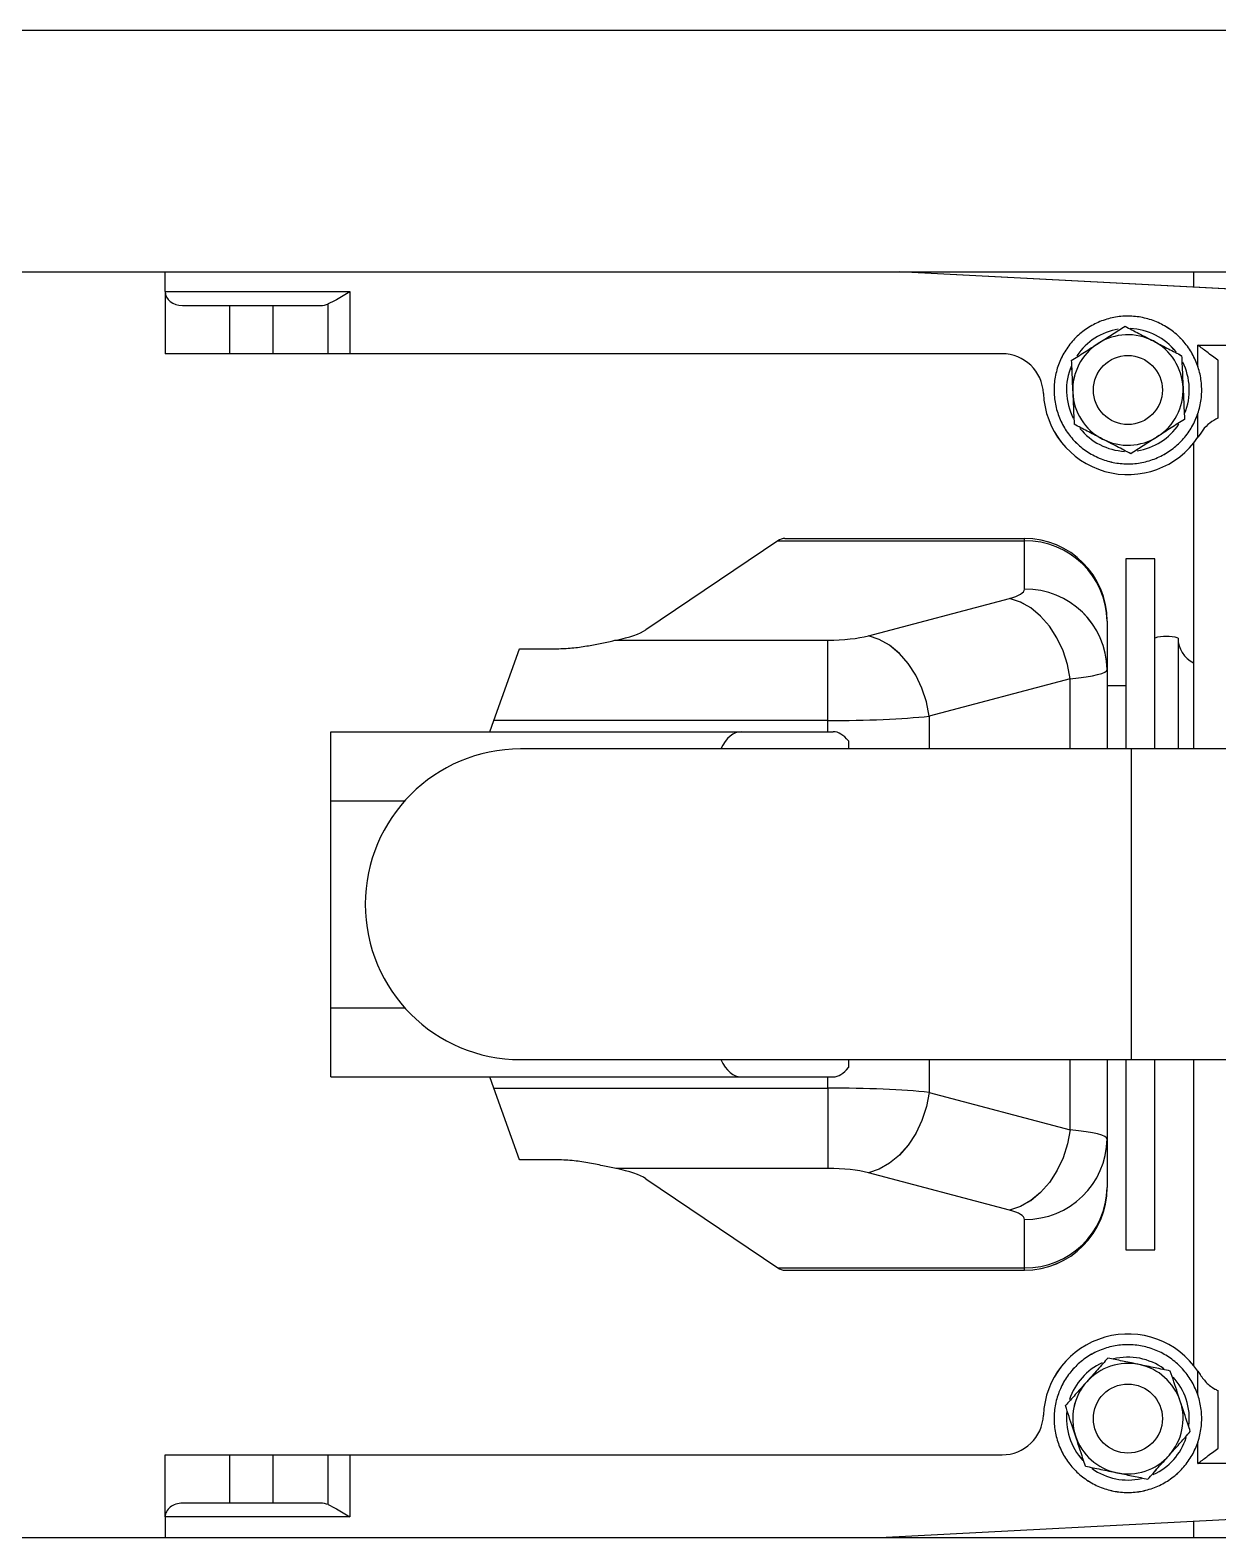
# Model space of a CAD drawing. Header units: inches. Extents: x -1851 to 6314, y -1304 to 4687.
# Drawn here: x -1816.48 to -1808.61, y 211.38 to 221.38 of the extents above; entities that cross this region are included whole.
import ezdxf

# ---------------------------------------------------------------- set-up
doc = ezdxf.new("R2010")
doc.units = ezdxf.units.IN
doc.header["$MEASUREMENT"] = 0
doc.layers.add('E-ARRY-TABL', color=9, linetype='Continuous')

# ---------------------------------------------------------------- blocks, each defined once
blk = doc.blocks.new('2.2.1_8 Mid Plan View')
at = {"color": 7, "linetype": 'Continuous', "lineweight": 15}
for p, q in [((-0.30061, -3.73684), (-0.30061, 2.68042)), ((0.30109, 2.68042), (0.30109, -3.73684)), ((-0.41544, -3.62201), (-0.41544, 2.56559)), ((-0.28572, -0.59238), (-0.30061, -0.87641)), ((0.28572, -0.59238), (0.30109, -0.88558)), ((-0.26575, -0.7344), (-0.26575, -0.60279)), ((0.26575, -0.60279), (0.26575, -0.7344)), ((-0.07382, -0.62663), (-0.07382, -0.76607)), ((0.07382, -0.76607), (0.07382, -0.62663)), ((-0.25867, -0.72494), (-0.23108, -0.72494)), ((0.23108, -0.72494), (0.25867, -0.72494)), ((-0.30061, -0.73654), (-0.29328, -0.73654)), ((-0.2235, -0.73339), (-0.22193, -0.7344)), ((-0.21905, -0.73654), (-0.07382, -0.73654)), ((0.07382, -0.73654), (0.21905, -0.73654)), ((0.22193, -0.7344), (0.2235, -0.73339)), ((0.29328, -0.73654), (0.30109, -0.73654)), ((-0.12655, -0.74387), (-0.07382, -0.74387)), ((-0.07382, -0.75496), (-0.16416, -0.75496)), ((-0.16416, -0.75496), (-0.16416, -0.76871)), ((0.16416, -0.75496), (0.07382, -0.75496)), ((0.16416, -0.76871), (0.16416, -0.75496)), ((-0.07382, -0.76607), (-0.07382, -1.05642)), ((0.07382, -1.05642), (0.07382, -0.76607)), ((-0.16416, -0.76871), (-0.07382, -0.76871)), ((-0.10375, -0.76871), (-0.10375, -0.77755)), ((0.07382, -0.76871), (0.16416, -0.76871)), ((-0.13451, -0.77755), (-0.11152, -0.77755)), ((-0.11152, -0.77755), (-0.07382, -0.77755)), ((0.07382, -0.77755), (0.11152, -0.77755)), ((0.11152, -0.77755), (0.13451, -0.77755)), ((-0.10713, -0.79512), (-0.08939, -0.86225)), ((0.08939, -0.86225), (0.10713, -0.79512)), ((-0.17388, -0.93077), (-0.17388, -0.81692)), ((-0.17274, -0.81692), (-0.17388, -0.81692)), ((-0.17274, -0.9342), (-0.17274, -0.81692)), ((-0.14975, -0.81692), (-0.17274, -0.81692)), ((-0.12762, -0.89107), (-0.14536, -0.82395)), ((0.14536, -0.82395), (0.12762, -0.89107)), ((0.17274, -0.81692), (0.14975, -0.81692)), ((0.17274, -0.9342), (0.17274, -0.81692)), ((0.17388, -0.81692), (0.17274, -0.81692)), ((0.17388, -0.93077), (0.17388, -0.81692)), ((-0.26164, -0.82753), (-0.26164, -1.13761)), ((0.26164, -1.13761), (0.26164, -0.82753)), ((-0.07762, -0.90058), (-0.07382, -0.90058)), ((0.07382, -0.90058), (0.07762, -0.90058)), ((-0.08202, -0.95162), (-0.08202, -0.90787)), ((0.08202, -0.95162), (0.08202, -0.90787)), ((-0.12556, -1.01105), (-0.12556, -0.91029)), ((-0.08733, -0.91029), (-0.12556, -0.91029)), ((-0.08733, -0.91029), (-0.08733, -1.06915)), ((0.08733, -1.06915), (0.08733, -0.91029)), ((0.08733, -0.91029), (0.12556, -0.91029)), ((0.12556, -0.91029), (0.12556, -1.01105)), ((-0.17274, -0.9342), (-0.13046, -0.99686)), ((0.13046, -0.99686), (0.17274, -0.9342)), ((-0.08202, -1.14664), (-0.08202, -0.95162)), ((0.08202, -1.14664), (0.08202, -0.95162)), ((-0.12142, -1.05699), (-0.12142, -1.04001)), ((0.12142, -1.04001), (0.12142, -1.05699)), ((-0.08733, -1.06915), (-0.12142, -1.05699)), ((0.12142, -1.05699), (0.08733, -1.06915)), ((-0.08202, -1.07104), (-0.08733, -1.06915)), ((0.08733, -1.06915), (0.08202, -1.07104)), ((-0.29117, -1.22538), (-0.29117, -1.13761)), ((-0.29117, -1.13761), (-0.26164, -1.13761)), ((-0.26164, -1.13761), (-0.26164, -1.14785)), ((0.26164, -1.13761), (0.29117, -1.13761)), ((0.26164, -1.14785), (0.26164, -1.13761)), ((0.29117, -1.13761), (0.29117, -1.22538)), ((-0.26164, -1.14785), (-0.28532, -1.14785)), ((-0.28461, -1.17412), (-0.28461, -1.15156)), ((-0.26164, -1.14785), (-0.26164, -1.17412)), ((-0.04921, -1.14664), (-0.08202, -1.14664)), ((0.04921, -1.14664), (-0.04921, -1.14664)), ((0.08202, -1.14664), (0.04921, -1.14664)), ((0.28532, -1.14785), (0.26164, -1.14785)), ((0.26164, -1.17412), (0.26164, -1.14785)), ((0.28461, -1.15156), (0.28461, -1.17412)), ((-0.28461, -1.17412), (-0.26164, -1.17412)), ((-0.28461, -1.19462), (-0.28461, -1.17412)), ((-0.26164, -1.17412), (-0.26164, -1.19462)), ((0.26164, -1.17412), (0.28461, -1.17412)), ((0.26164, -1.19462), (0.26164, -1.17412)), ((0.28461, -1.17412), (0.28461, -1.19462)), ((-0.26164, -1.19462), (-0.28461, -1.19462)), ((-0.28461, -1.21718), (-0.28461, -1.19462)), ((-0.26164, -1.19462), (-0.26164, -1.22538)), ((0.28461, -1.19462), (0.26164, -1.19462)), ((0.26164, -1.22538), (0.26164, -1.19462)), ((0.28461, -1.19462), (0.28461, -1.21718)), ((-0.29117, -1.22538), (-0.30061, -1.22538)), ((-0.29117, -1.22538), (-0.26164, -1.22538)), ((0.29117, -1.22538), (0.26164, -1.22538)), ((0.29117, -1.22538), (0.30109, -1.22538))]:
    blk.add_line(p, q, dxfattribs=at)
at = {"color": 8, "linetype": 'Continuous', "lineweight": 15}
for p, q in [((-0.2555, -0.7344), (-0.26575, -0.7344)), ((-0.22193, -0.7344), (-0.23334, -0.7344)), ((0.23334, -0.7344), (0.22193, -0.7344)), ((0.26575, -0.7344), (0.2555, -0.7344)), ((0.07382, -0.76607), (-0.07382, -0.76607)), ((-0.07382, -0.79512), (-0.10713, -0.79512)), ((0.10713, -0.79512), (0.07382, -0.79512)), ((-0.08939, -0.86225), (-0.07382, -0.86225)), ((0.07382, -0.86225), (0.08939, -0.86225)), ((-0.08202, -0.91029), (-0.08733, -0.91029)), ((0.08733, -0.91029), (0.08202, -0.91029)), ((-0.04921, -1.14664), (-0.04921, -1.11144)), ((0.04921, -1.14664), (0.04921, -1.11144))]:
    blk.add_line(p, q, dxfattribs=at)
at = {"color": 7, "linetype": 'Continuous', "lineweight": 15, "flags": 128}
for points in [[(-0.10713, -0.79512), (-0.11391, -0.7964), (-0.12048, -0.79852), (-0.12664, -0.80144), (-0.1322, -0.80504), (-0.13698, -0.80923), (-0.14085, -0.81388), (-0.14367, -0.81883), (-0.14536, -0.82395)], [(0.10713, -0.79512), (0.11391, -0.7964), (0.12048, -0.79852), (0.12664, -0.80144), (0.1322, -0.80504), (0.13698, -0.80923), (0.14085, -0.81388), (0.14367, -0.81883), (0.14536, -0.82395)], [(-0.08939, -0.86225), (-0.09617, -0.86352), (-0.10274, -0.86565), (-0.1089, -0.86856), (-0.11446, -0.87217), (-0.11924, -0.87636), (-0.1231, -0.881), (-0.12592, -0.88596), (-0.12762, -0.89107)], [(0.08939, -0.86225), (0.09617, -0.86352), (0.10274, -0.86565), (0.1089, -0.86856), (0.11446, -0.87217), (0.11924, -0.87636), (0.1231, -0.881), (0.12592, -0.88596), (0.12762, -0.89107)]]:
    blk.add_lwpolyline(points, dxfattribs=at)
at = {"color": 7, "linetype": 'Continuous', "lineweight": 15}
for centre in [(-0.24442, -0.76771), (0.24442, -0.76771)]:
    blk.add_circle(centre, 0.0164, dxfattribs=at)
for centre, radius, start, end in [((-0.24442, -0.76771), 0.0351, 120.68288, 131.93288), ((-0.24442, -0.76771), 0.0351, 109.43288, 120.68288), ((-0.24442, -0.76771), 0.0351, 98.18288, 109.43288), ((-0.24442, -0.76771), 0.0351, 86.93288, 98.18288), ((-0.24442, -0.76771), 0.04019, 272.35528, 55.98004), ((-0.24442, -0.76771), 0.0351, 75.68288, 86.93288), ((-0.24442, -0.76771), 0.0351, 64.43288, 75.68288), ((-0.24442, -0.76771), 0.0351, 53.18288, 64.43288), ((-0.12655, -0.73075), 0.01312, 270, 333.81634), ((0.24442, -0.76771), 0.04019, 124.01996, 267.64472), ((0.24442, -0.76771), 0.0351, 113.90506, 125.15506), ((0.24442, -0.76771), 0.0351, 102.65506, 113.90506), ((0.24442, -0.76771), 0.0351, 91.40506, 102.65506), ((0.24442, -0.76771), 0.0351, 80.15506, 91.40506), ((0.24442, -0.76771), 0.0351, 68.90506, 80.15506), ((0.24442, -0.76771), 0.0351, 57.65506, 68.90506), ((-0.24442, -0.76771), 0.0292, 128.30288, 177.95703), ((-0.24442, -0.76771), 0.0351, 131.93288, 143.18288), ((-0.24442, -0.76771), 0.02625, 92.55788, 152.55788), ((-0.24442, -0.76771), 0.0292, 92.55788, 116.79583), ((-0.24442, -0.76771), 0.0292, 67.40745, 92.55788), ((-0.24442, -0.76771), 0.02625, 32.55788, 92.55788), ((-0.24442, -0.76771), 0.0292, 8.73124, 56.20839), ((-0.24442, -0.76771), 0.0351, 41.93288, 53.18288), ((-0.24442, -0.76771), 0.0351, 30.68288, 41.93288), ((-0.10766, -0.74942), 0.01968, 163.6403, 196.3597), ((0.24442, -0.76771), 0.0351, 136.40506, 147.65506), ((0.24442, -0.76771), 0.02625, 108.28006, 168.28006), ((0.24442, -0.76771), 0.0351, 125.15506, 136.40506), ((0.24442, -0.76771), 0.0292, 108.28006, 132.51802), ((0.24442, -0.76771), 0.0292, 83.12964, 108.28006), ((0.24442, -0.76771), 0.02625, 48.28006, 108.28006), ((0.24442, -0.76771), 0.0292, 24.45342, 71.93058), ((0.24442, -0.76771), 0.0351, 46.40506, 57.65506), ((0.24442, -0.76771), 0.0351, 35.15506, 46.40506), ((-0.24442, -0.76771), 0.0351, 143.18288, 154.43288), ((-0.24442, -0.76771), 0.0351, 19.43288, 30.68288), ((0.24442, -0.76771), 0.0351, 147.65506, 158.90506), ((0.24442, -0.76771), 0.0292, 144.02506, 193.67922), ((0.24442, -0.76771), 0.02625, 348.28006, 48.28006), ((0.24442, -0.76771), 0.0351, 23.90506, 35.15506), ((-0.24442, -0.76771), 0.0351, 165.68288, 176.93288), ((-0.24442, -0.76771), 0.0351, 154.43288, 165.68288), ((-0.24442, -0.76771), 0.02625, 152.55788, 212.55788), ((-0.24442, -0.76771), 0.02625, 332.55788, 32.55788), ((-0.24442, -0.76771), 0.0351, 8.18288, 19.43288), ((0.24442, -0.76771), 0.0351, 158.90506, 170.15506), ((0.24442, -0.76771), 0.0351, 12.65506, 23.90506), ((-0.24442, -0.76771), 0.0351, 176.93288, 188.18288), ((-0.24442, -0.76771), 0.0351, 356.93288, 8.18288), ((0.24442, -0.76771), 0.0351, 170.15506, 181.40506), ((0.24442, -0.76771), 0.02625, 168.28006, 228.28006), ((0.24442, -0.76771), 0.0292, 324.37687, 12.67514), ((0.24442, -0.76771), 0.0351, 1.40506, 12.65506), ((-0.24442, -0.76771), 0.0351, 188.18288, 199.43288), ((-0.24442, -0.76771), 0.0292, 188.9922, 236.0844), ((-0.24442, -0.76771), 0.0292, 308.65468, 356.95295), ((-0.24442, -0.76771), 0.0351, 345.68288, 356.93288), ((0.24442, -0.76771), 0.0351, 181.40506, 192.65506), ((0.24442, -0.76771), 0.02625, 288.28006, 348.28006), ((0.24442, -0.76771), 0.0351, 338.90506, 350.15506), ((0.24442, -0.76771), 0.0351, 350.15506, 1.40506), ((-0.24442, -0.76771), 0.0351, 199.43288, 210.68288), ((-0.24442, -0.76771), 0.02625, 272.55788, 332.55788), ((-0.24442, -0.76771), 0.0351, 334.43288, 345.68288), ((-0.13451, -0.81692), 0.03937, 90, 180), ((-0.13391, -0.81638), 0.03884, 90.88733, 180.79366), ((-0.11092, -0.81638), 0.03884, 90.88733, 180.79366), ((0.11092, -0.81638), 0.03884, 359.20634, 89.11267), ((0.13391, -0.81638), 0.03884, 359.20634, 89.11267), ((0.13451, -0.81692), 0.03937, 0, 90), ((0.24442, -0.76771), 0.0351, 192.65506, 203.90506), ((0.24442, -0.76771), 0.0292, 204.71439, 251.80658), ((0.24442, -0.76771), 0.0351, 327.65506, 338.90506), ((-0.24442, -0.76771), 0.0351, 210.68288, 221.93288), ((-0.24442, -0.76771), 0.02625, 212.55788, 272.55788), ((-0.24442, -0.76771), 0.0351, 323.18288, 334.43288), ((0.24442, -0.76771), 0.0351, 203.90506, 215.15506), ((0.24442, -0.76771), 0.0351, 215.15506, 226.40506), ((0.24442, -0.76771), 0.02625, 228.28006, 288.28006), ((0.24442, -0.76771), 0.0351, 316.40506, 327.65506), ((-0.24442, -0.76771), 0.0351, 221.93288, 233.18288), ((-0.24442, -0.76771), 0.0292, 246.87351, 297.22169), ((-0.24442, -0.76771), 0.0351, 300.68288, 311.93288), ((-0.24442, -0.76771), 0.0351, 311.93288, 323.18288), ((0.24442, -0.76771), 0.0351, 226.40506, 237.65506), ((0.24442, -0.76771), 0.0292, 262.59569, 312.94388), ((0.24442, -0.76771), 0.0351, 305.15506, 316.40506), ((-0.24442, -0.76771), 0.0351, 233.18288, 244.43288), ((-0.24442, -0.76771), 0.0351, 244.43288, 255.68288), ((-0.24442, -0.76771), 0.0351, 255.68288, 266.93288), ((-0.24442, -0.76771), 0.0351, 266.93288, 278.18288), ((-0.24442, -0.76771), 0.0351, 278.18288, 289.43288), ((-0.24442, -0.76771), 0.0351, 289.43288, 300.68288), ((0.24442, -0.76771), 0.0351, 237.65506, 248.90506), ((0.24442, -0.76771), 0.0351, 248.90506, 260.15506), ((0.24442, -0.76771), 0.0351, 260.15506, 271.40506), ((0.24442, -0.76771), 0.0351, 271.40506, 282.65506), ((0.24442, -0.76771), 0.0351, 282.65506, 293.90506), ((0.24442, -0.76771), 0.0351, 293.90506, 305.15506), ((-0.24196, -0.82753), 0.01968, 92.35528, 180), ((0.24196, -0.82753), 0.01968, 0, 87.64472), ((0, -1.05642), 0.07382, 180, 0)]:
    blk.add_arc(centre, radius, start, end, dxfattribs=at)
for centre, major_axis, ratio, start_param, end_param in [((-0.11152, -0.84317), (0, 0.06562), 0.09834, 5.533966, 6.283185), ((0.11152, -0.84317), (0, 0.06562), 0.09834, 0, 0.749219), ((-0.14975, -0.84317), (0, 0.02625), 0.24585, 5.533966, 6.283185), ((0.14975, -0.84317), (0, 0.02625), 0.24585, 0, 0.749219), ((-0.09378, -0.91029), (0, 0.06562), 0.09834, 4.712389, 5.533966), ((0.09378, -0.91029), (0, 0.06562), 0.09834, 0.749219, 1.570796), ((-0.13201, -0.91029), (0, 0.02625), 0.24585, 4.712389, 5.533966), ((0.13201, -0.91029), (0, 0.02625), 0.24585, 0.749219, 1.570796), ((-0.04921, -0.90787), (0.03281, 0), 0.444444, 2.617994, 3.141593), ((0.04921, -0.90787), (0.03281, 0), 0.444444, 0, 0.523599), ((-0.13451, -0.93077), (0.03937, 0), 0.364309, 3.141593, 3.382662), ((0.13451, -0.93077), (0.03937, 0), 0.364309, 6.042116, 6.283185), ((-0.04921, -0.95162), (0.03281, 0), 0.444444, 3.141593, 3.864327), ((0.04921, -0.95162), (0.03281, 0), 0.444444, 5.560451, 6.283185), ((-0.13432, -1.04001), (0, 0.04593), 0.24585, 5.394785, 5.93382), ((0.13432, -1.04001), (0, 0.04593), 0.24585, 0.349365, 0.8884), ((-0.29117, -1.15156), (0, 0.0082), 0.8, 4.712389, 5.181588), ((0.29117, -1.15156), (0, 0.0082), 0.8, 1.101597, 1.570796), ((-0.29117, -1.21718), (0, 0.0082), 0.8, 3.141593, 4.712389), ((0.29117, -1.21718), (0, 0.0082), 0.8, 1.570796, 3.141593)]:
    blk.add_ellipse(centre, major_axis=major_axis, ratio=ratio, start_param=start_param, end_param=end_param, dxfattribs=at)
for points, knots in [([(-0.25867, -0.72494), (-0.25992, -0.72668), (-0.2621, -0.72972), (-0.26465, -0.73299), (-0.26574, -0.73438), (-0.26575, -0.7344)], [0, 0, 0, 0, 0.567676, 0.996223, 1, 1, 1, 1]), ([(-0.23108, -0.72494), (-0.23037, -0.72623), (-0.22896, -0.72881), (-0.22608, -0.7317), (-0.22411, -0.73299), (-0.2235, -0.73339)], [0, 0, 0, 0, 0.40927, 0.81718, 1, 1, 1, 1]), ([(0.2235, -0.73339), (0.22497, -0.73233), (0.22791, -0.73019), (0.23011, -0.72691), (0.23093, -0.72523), (0.23108, -0.72494)], [0, 0, 0, 0, 0.451634, 0.905839, 1, 1, 1, 1]), ([(0.26575, -0.7344), (0.26574, -0.73438), (0.26465, -0.73299), (0.2621, -0.72972), (0.25992, -0.72668), (0.25867, -0.72494)], [0, 0, 0, 0, 0.003777, 0.432324, 1, 1, 1, 1]), ([(-0.26771, -0.75561), (-0.26755, -0.75529), (-0.26629, -0.75288), (-0.26393, -0.74833), (-0.2618, -0.74423), (-0.26073, -0.74216)], [0, 0, 0, 0, 0.070086, 0.530782, 1, 1, 1, 1]), ([(-0.26073, -0.74216), (-0.25946, -0.74211), (-0.25452, -0.74189), (-0.2494, -0.74166), (-0.24559, -0.74149)], [0, 0, 0, 0, 0.257551, 1, 1, 1, 1]), ([(-0.24559, -0.74149), (-0.24421, -0.74143), (-0.23909, -0.7412), (-0.2341, -0.74097), (-0.23045, -0.74081)], [0, 0, 0, 0, 0.268634, 1, 1, 1, 1]), ([(-0.23045, -0.74081), (-0.22913, -0.74289), (-0.22646, -0.74707), (-0.22369, -0.7514), (-0.2223, -0.75358)], [0, 0, 0, 0, 0.495458, 1, 1, 1, 1]), ([(0.23619, -0.74279), (0.23488, -0.74322), (0.23001, -0.74483), (0.22527, -0.74639), (0.2218, -0.74754)], [0, 0, 0, 0, 0.268634, 1, 1, 1, 1]), ([(0.25058, -0.73803), (0.24937, -0.73843), (0.24468, -0.73998), (0.23981, -0.74159), (0.23619, -0.74279)], [0, 0, 0, 0, 0.257551, 1, 1, 1, 1]), ([(0.26189, -0.74812), (0.26162, -0.74788), (0.25959, -0.74607), (0.25576, -0.74266), (0.25231, -0.73958), (0.25058, -0.73803)], [0, 0, 0, 0, 0.070086, 0.530782, 1, 1, 1, 1]), ([(0.2218, -0.74754), (0.2213, -0.74995), (0.22029, -0.75481), (0.21925, -0.75984), (0.21872, -0.76238)], [0, 0, 0, 0, 0.495458, 1, 1, 1, 1]), ([(0.2732, -0.7582), (0.27136, -0.75656), (0.26765, -0.75326), (0.26382, -0.74984), (0.26189, -0.74812)], [0, 0, 0, 0, 0.495458, 1, 1, 1, 1]), ([(-0.2747, -0.76906), (-0.27356, -0.76688), (-0.27127, -0.76247), (-0.26891, -0.75791), (-0.26771, -0.75561)], [0, 0, 0, 0, 0.495458, 1, 1, 1, 1]), ([(-0.2223, -0.75358), (-0.2221, -0.75389), (-0.22064, -0.75618), (-0.21788, -0.7605), (-0.2154, -0.76439), (-0.21414, -0.76636)], [0, 0, 0, 0, 0.070086, 0.530782, 1, 1, 1, 1]), ([(0.27012, -0.77304), (0.27019, -0.77269), (0.27074, -0.77002), (0.27179, -0.765), (0.27272, -0.76048), (0.2732, -0.7582)], [0, 0, 0, 0, 0.070086, 0.530782, 1, 1, 1, 1]), ([(-0.21414, -0.76636), (-0.21528, -0.76854), (-0.21757, -0.77295), (-0.21993, -0.7775), (-0.22113, -0.7798)], [0, 0, 0, 0, 0.495458, 1, 1, 1, 1]), ([(0.21872, -0.76238), (0.21865, -0.76273), (0.2181, -0.76539), (0.21705, -0.77041), (0.21612, -0.77493), (0.21564, -0.77721)], [0, 0, 0, 0, 0.070086, 0.530782, 1, 1, 1, 1]), ([(-0.26654, -0.78183), (-0.26673, -0.78153), (-0.2682, -0.77924), (-0.27096, -0.77491), (-0.27344, -0.77102), (-0.2747, -0.76906)], [0, 0, 0, 0, 0.070086, 0.530782, 1, 1, 1, 1]), ([(0.26704, -0.78788), (0.26754, -0.78547), (0.26855, -0.7806), (0.26959, -0.77558), (0.27012, -0.77304)], [0, 0, 0, 0, 0.495458, 1, 1, 1, 1]), ([(-0.22113, -0.7798), (-0.22129, -0.78012), (-0.22255, -0.78254), (-0.22491, -0.78709), (-0.22704, -0.79118), (-0.22811, -0.79325)], [0, 0, 0, 0, 0.070086, 0.530782, 1, 1, 1, 1]), ([(0.21564, -0.77721), (0.21748, -0.77885), (0.22119, -0.78216), (0.22502, -0.78557), (0.22695, -0.7873)], [0, 0, 0, 0, 0.495458, 1, 1, 1, 1]), ([(-0.25839, -0.7946), (-0.25971, -0.79253), (-0.26238, -0.78834), (-0.26515, -0.78402), (-0.26654, -0.78183)], [0, 0, 0, 0, 0.495458, 1, 1, 1, 1]), ([(0.22695, -0.7873), (0.22722, -0.78754), (0.22925, -0.78935), (0.23308, -0.79276), (0.23653, -0.79583), (0.23826, -0.79738)], [0, 0, 0, 0, 0.070086, 0.530782, 1, 1, 1, 1]), ([(0.26704, -0.78788), (0.26583, -0.78828), (0.26114, -0.78983), (0.25627, -0.79143), (0.25265, -0.79263)], [0, 0, 0, 0, 0.257551, 1, 1, 1, 1]), ([(-0.25839, -0.7946), (-0.25712, -0.79455), (-0.25218, -0.79433), (-0.24705, -0.7941), (-0.24325, -0.79393)], [0, 0, 0, 0, 0.257551, 1, 1, 1, 1]), ([(-0.24325, -0.79393), (-0.24187, -0.79387), (-0.23675, -0.79364), (-0.23176, -0.79342), (-0.22811, -0.79325)], [0, 0, 0, 0, 0.268634, 1, 1, 1, 1]), ([(0.25265, -0.79263), (0.25134, -0.79306), (0.24647, -0.79467), (0.24173, -0.79624), (0.23826, -0.79738)], [0, 0, 0, 0, 0.268634, 1, 1, 1, 1]), ([(-0.12142, -1.04001), (-0.12149, -1.03763), (-0.12161, -1.03279), (-0.12257, -1.0258), (-0.12382, -1.01917), (-0.12489, -1.01434), (-0.12542, -1.01175), (-0.12556, -1.01105)], [0, 0, 0, 0, 0.225619, 0.458408, 0.683808, 0.914596, 1, 1, 1, 1]), ([(0.12556, -1.01105), (0.12512, -1.01311), (0.12424, -1.01728), (0.12279, -1.02436), (0.12171, -1.03197), (0.12142, -1.03728), (0.12142, -1.03998), (0.12142, -1.04001)], [0, 0, 0, 0, 0.245342, 0.49764, 0.743058, 0.997175, 1, 1, 1, 1]), ([(-0.29117, -1.13761), (-0.29116, -1.13762), (-0.28984, -1.13971), (-0.2875, -1.14331), (-0.28595, -1.14654), (-0.28532, -1.14785)], [0, 0, 0, 0, 0.003713, 0.594805, 1, 1, 1, 1]), ([(0.28532, -1.14785), (0.28595, -1.14654), (0.2875, -1.14331), (0.28984, -1.13971), (0.29116, -1.13762), (0.29117, -1.13761)], [0, 0, 0, 0, 0.405195, 0.996287, 1, 1, 1, 1])]:
    blk.add_open_spline(points, degree=3, knots=knots, dxfattribs=at)

msp = doc.modelspace()

# ---------------------------------------------------------------- linework, layer by layer
at = {"layer": 'E-ARRY-TABL'}
for p, q in [((-1849.02781, 221.37647), (-1762.69238, 221.37647)), ((-1850.63001, 219.77427), (-1761.09018, 219.77427)), ((-1815.58771, 219.64259), (-1815.58771, 219.77427)), ((-1806.75548, 219.56658), (-1810.71847, 219.77427)), ((-1808.76694, 219.77427), (-1808.76694, 219.672)), ((-1815.58771, 219.64259), (-1815.58771, 219.23059)), ((-1815.58771, 219.64259), (-1814.363, 219.64259)), ((-1815.47327, 219.55103), (-1815.15848, 219.55103)), ((-1815.15848, 219.23059), (-1815.15848, 219.55103)), ((-1815.15848, 219.55103), (-1814.87251, 219.55103)), ((-1814.87251, 219.55103), (-1814.87251, 219.23059)), ((-1814.87251, 219.55103), (-1814.55773, 219.55103)), ((-1814.50598, 219.23059), (-1814.50598, 219.56093)), ((-1814.363, 219.64259), (-1814.363, 219.23059)), ((-1808.73703, 219.28782), (-1806.90071, 219.28782)), ((-1808.73703, 219.14483), (-1808.73703, 219.28782)), ((-1815.15848, 219.23059), (-1815.58771, 219.23059)), ((-1814.87251, 219.23059), (-1815.15848, 219.23059)), ((-1814.50598, 219.23059), (-1814.87251, 219.23059)), ((-1814.363, 219.23059), (-1814.50598, 219.23059)), ((-1810.03654, 219.23059), (-1814.363, 219.23059)), ((-1808.6051, 219.18911), (-1808.6051, 218.80407)), ((-1808.73703, 218.67653), (-1808.73703, 218.8357)), ((-1808.72302, 218.69836), (-1808.73703, 218.67653)), ((-1808.76694, 218.63623), (-1808.76694, 216.60986)), ((-1811.52482, 217.99018), (-1812.39915, 217.40014)), ((-1811.52482, 217.99018), (-1809.88847, 217.99018)), ((-1811.47704, 218.00606), (-1809.88847, 218.00606)), ((-1809.88847, 217.99018), (-1809.88847, 218.00606)), ((-1809.88847, 217.66939), (-1809.88847, 217.99018)), ((-1809.21578, 217.87047), (-1809.21578, 216.60986)), ((-1809.02397, 217.87047), (-1809.21578, 217.87047)), ((-1809.02397, 216.60986), (-1809.02397, 217.87047)), ((-1810.92312, 217.36051), (-1809.98654, 217.60807)), ((-1809.33915, 217.45674), (-1809.33915, 217.13595)), ((-1813.40785, 216.79836), (-1813.23819, 217.27409)), ((-1813.23819, 217.27409), (-1813.00131, 217.27409)), ((-1812.59714, 217.3318), (-1811.19127, 217.3318)), ((-1811.19127, 216.79836), (-1811.19127, 217.3318)), ((-1808.86925, 217.34563), (-1808.86925, 216.60986)), ((-1809.58431, 217.07463), (-1810.52089, 216.82708)), ((-1809.58431, 216.60986), (-1809.58431, 217.07463)), ((-1809.33915, 217.13595), (-1809.33915, 216.60986)), ((-1809.21578, 217.02748), (-1809.33915, 217.02748)), ((-1813.43426, 216.7243), (-1813.40785, 216.79836)), ((-1811.19127, 216.79836), (-1813.40785, 216.79836)), ((-1811.19127, 216.7243), (-1811.19127, 216.79836)), ((-1810.52089, 216.82708), (-1810.52089, 216.60986)), ((-1814.48906, 216.26653), (-1814.48906, 216.7243)), ((-1814.48906, 216.7243), (-1811.76787, 216.7243)), ((-1811.76787, 216.7243), (-1811.15751, 216.7243)), ((-1811.05579, 216.66297), (-1811.05579, 216.60986)), ((-1809.17893, 216.60986), (-1813.23019, 216.60986)), ((-1807.23341, 216.60986), (-1809.17893, 216.60986)), ((-1809.17893, 214.5499), (-1809.17893, 216.60986)), ((-1814.48906, 214.89322), (-1814.48906, 216.26653)), ((-1814.48906, 216.26653), (-1813.9979, 216.26653)), ((-1814.48906, 214.43545), (-1814.48906, 214.89322)), ((-1814.48906, 214.89322), (-1813.9979, 214.89322)), ((-1813.23019, 214.5499), (-1809.17893, 214.5499)), ((-1811.05579, 214.5499), (-1811.05579, 214.49678)), ((-1810.52089, 214.5499), (-1810.52089, 214.33268)), ((-1809.58431, 214.08513), (-1809.58431, 214.5499)), ((-1809.33915, 214.5499), (-1809.33915, 214.02381)), ((-1809.21578, 214.5499), (-1809.21578, 213.28929)), ((-1809.17893, 214.5499), (-1807.23341, 214.5499)), ((-1809.02397, 213.28929), (-1809.02397, 214.5499)), ((-1808.76694, 214.5499), (-1808.76694, 212.52352)), ((-1814.48906, 214.43545), (-1811.76787, 214.43545)), ((-1813.40785, 214.3614), (-1813.43426, 214.43545)), ((-1813.40785, 214.3614), (-1811.19127, 214.3614)), ((-1813.23819, 213.88567), (-1813.40785, 214.3614)), ((-1811.76787, 214.43545), (-1811.15751, 214.43545)), ((-1811.19127, 214.3614), (-1811.19127, 214.43545)), ((-1811.19127, 214.3614), (-1811.19127, 213.82796)), ((-1810.52089, 214.33268), (-1809.58431, 214.08513)), ((-1809.33915, 214.02381), (-1809.33915, 213.70302)), ((-1813.00131, 213.88567), (-1813.23819, 213.88567)), ((-1811.19127, 213.82796), (-1812.59714, 213.82796)), ((-1812.39915, 213.75961), (-1811.52482, 213.16958)), ((-1809.98654, 213.55169), (-1810.92312, 213.79924)), ((-1809.88847, 213.16958), (-1809.88847, 213.49037)), ((-1809.21578, 213.28929), (-1809.02397, 213.28929)), ((-1811.52482, 213.16958), (-1809.88847, 213.16958)), ((-1811.47704, 213.1537), (-1809.88847, 213.1537)), ((-1809.88847, 213.1537), (-1809.88847, 213.16958)), ((-1808.73703, 212.48323), (-1808.72302, 212.4614)), ((-1808.73703, 212.32405), (-1808.73703, 212.48323)), ((-1808.6051, 212.35569), (-1808.6051, 211.97065)), ((-1808.73703, 211.87194), (-1808.73703, 212.01493)), ((-1815.58771, 211.51717), (-1815.58771, 211.92916)), ((-1815.58771, 211.92916), (-1815.15848, 211.92916)), ((-1815.15848, 211.60872), (-1815.15848, 211.92916)), ((-1815.15848, 211.92916), (-1814.87251, 211.92916)), ((-1814.87251, 211.92916), (-1814.87251, 211.60872)), ((-1814.87251, 211.92916), (-1814.50598, 211.92916)), ((-1814.50598, 211.59883), (-1814.50598, 211.92916)), ((-1814.50598, 211.92916), (-1814.363, 211.92916)), ((-1814.363, 211.92916), (-1814.363, 211.51717)), ((-1814.363, 211.92916), (-1810.03654, 211.92916)), ((-1806.90071, 211.87194), (-1808.73703, 211.87194)), ((-1815.15848, 211.60872), (-1815.47327, 211.60872)), ((-1814.87251, 211.60872), (-1815.15848, 211.60872)), ((-1814.55773, 211.60872), (-1814.87251, 211.60872)), ((-1806.75548, 211.59317), (-1810.84653, 211.37877)), ((-1814.363, 211.51717), (-1815.58771, 211.51717)), ((-1815.58771, 211.51717), (-1815.58771, 211.37877)), ((-1808.76694, 211.48776), (-1808.76694, 211.37877)), ((-1761.09018, 211.37877), (-1850.63001, 211.37877))]:
    msp.add_line(p, q, dxfattribs=at)
for points in [[(-1809.58431, 217.07463), (-1809.60212, 217.16925), (-1809.6318, 217.26096), (-1809.67243, 217.34691), (-1809.72276, 217.42446), (-1809.78123, 217.4912), (-1809.84604, 217.54509), (-1809.91519, 217.58445), (-1809.98654, 217.60807)], [(-1810.52089, 216.82708), (-1810.5387, 216.9217), (-1810.56838, 217.01341), (-1810.60901, 217.09936), (-1810.65934, 217.1769), (-1810.71781, 217.24365), (-1810.78262, 217.29753), (-1810.85177, 217.33689), (-1810.92312, 217.36051)], [(-1810.52089, 214.33268), (-1810.5387, 214.23806), (-1810.56838, 214.14635), (-1810.60901, 214.0604), (-1810.65934, 213.98285), (-1810.71781, 213.91611), (-1810.78262, 213.86222), (-1810.85177, 213.82286), (-1810.92312, 213.79924)], [(-1809.58431, 214.08513), (-1809.60212, 213.9905), (-1809.6318, 213.8988), (-1809.67243, 213.81285), (-1809.72276, 213.7353), (-1809.78123, 213.66855), (-1809.84604, 213.61467), (-1809.91519, 213.57531), (-1809.98654, 213.55169)]]:
    msp.add_lwpolyline(points, dxfattribs=at)
for centre in [(-1809.20182, 218.99027), (-1809.20182, 212.16949)]:
    msp.add_circle(centre, 0.22889, dxfattribs=at)
for centre, radius, start, end in [((-1809.20182, 218.99027), 0.48981, 109.432875, 120.682875), ((-1809.20182, 218.99027), 0.48981, 98.182875, 109.432875), ((-1809.20182, 218.99027), 0.48981, 86.932875, 98.182875), ((-1809.20182, 218.99027), 0.48981, 75.682875, 86.932875), ((-1809.20182, 218.99027), 0.48981, 64.432875, 75.682875), ((-1809.20182, 218.99027), 0.48981, 131.932875, 143.182875), ((-1809.20182, 218.99027), 0.40742, 98.992204, 146.0844), ((-1809.20182, 218.99027), 0.48981, 120.682875, 131.932875), ((-1809.20182, 218.99027), 0.36622, 62.557875, 122.557875), ((-1809.20182, 218.99027), 0.40742, 38.302878, 87.957031), ((-1809.20182, 218.99027), 0.48981, 53.182875, 64.432875), ((-1809.20182, 218.99027), 0.48981, 41.932875, 53.182875), ((-1809.20182, 218.99027), 0.48981, 143.182875, 154.432875), ((-1809.20182, 218.99027), 0.36622, 122.557875, 182.557875), ((-1809.20182, 218.99027), 0.36622, 2.557875, 62.557875), ((-1809.20182, 218.99027), 0.48981, 30.682875, 41.932875), ((-1810.03654, 218.95593), 0.27466, 2.355284, 90), ((-1809.20182, 218.99027), 0.48981, 154.432875, 165.682875), ((-1809.20182, 218.99027), 0.40742, 156.873506, 207.221695), ((-1809.20182, 218.99027), 0.40742, 2.557875, 26.795834), ((-1809.20182, 218.99027), 0.48981, 19.432875, 30.682875), ((-1809.20182, 218.99027), 0.48981, 8.182875, 19.432875), ((-1809.20182, 218.99027), 0.48981, 165.682875, 176.932875), ((-1809.20182, 218.99027), 0.48981, 356.932875, 8.182875), ((-1809.20182, 218.99027), 0.56077, 182.355284, 325.980041), ((-1809.20182, 218.99027), 0.48981, 176.932875, 188.182875), ((-1809.20182, 218.99027), 0.36622, 182.557875, 242.557875), ((-1809.20182, 218.99027), 0.36622, 302.557875, 2.557875), ((-1809.20182, 218.99027), 0.40742, 337.407452, 2.557875), ((-1809.20182, 218.99027), 0.48981, 345.682875, 356.932875), ((-1809.20182, 218.99027), 0.48981, 188.182875, 199.432875), ((-1809.20182, 218.99027), 0.48981, 334.432875, 345.682875), ((-1809.20182, 218.99027), 0.48981, 199.432875, 210.682875), ((-1809.20182, 218.99027), 0.40742, 278.731235, 326.208391), ((-1809.20182, 218.99027), 0.48981, 323.182875, 334.432875), ((-1809.20182, 218.99027), 0.48981, 210.682875, 221.932875), ((-1809.20182, 218.99027), 0.48981, 221.932875, 233.182875), ((-1809.20182, 218.99027), 0.40742, 218.654681, 266.952955), ((-1809.20182, 218.99027), 0.36622, 242.557875, 302.557875), ((-1809.20182, 218.99027), 0.48981, 311.932875, 323.182875), ((-1809.20182, 218.99027), 0.48981, 233.182875, 244.432875), ((-1809.20182, 218.99027), 0.48981, 289.432875, 300.682875), ((-1809.20182, 218.99027), 0.48981, 300.682875, 311.932875), ((-1809.20182, 218.99027), 0.48981, 244.432875, 255.682875), ((-1809.20182, 218.99027), 0.48981, 255.682875, 266.932875), ((-1809.20182, 218.99027), 0.48981, 266.932875, 278.182875), ((-1809.20182, 218.99027), 0.48981, 278.182875, 289.432875), ((-1809.88847, 217.45674), 0.54932, 0, 90), ((-1809.88097, 217.44834), 0.54188, 0.887333, 90.793658), ((-1809.88097, 217.12756), 0.54188, 0.887333, 90.793658), ((-1808.94661, 217.08209), 0.27466, 73.640298, 106.359702), ((-1808.68614, 217.34563), 0.18311, 180, 243.816337), ((-1813.23019, 215.57988), 1.02998, 90, 270), ((-1809.88097, 214.0322), 0.54188, 269.206342, 359.112667), ((-1809.88097, 213.71141), 0.54188, 269.206342, 359.112667), ((-1809.88847, 213.70302), 0.54932, 270, 0), ((-1809.20182, 212.16949), 0.56077, 34.019959, 177.644716), ((-1809.20182, 212.16949), 0.48981, 91.40506, 102.65506), ((-1809.20182, 212.16949), 0.48981, 80.15506, 91.40506), ((-1809.20182, 212.16949), 0.48981, 68.90506, 80.15506), ((-1809.20182, 212.16949), 0.48981, 125.15506, 136.40506), ((-1809.20182, 212.16949), 0.48981, 113.90506, 125.15506), ((-1809.20182, 212.16949), 0.48981, 102.65506, 113.90506), ((-1809.20182, 212.16949), 0.40742, 54.025063, 103.679216), ((-1809.20182, 212.16949), 0.48981, 57.65506, 68.90506), ((-1809.20182, 212.16949), 0.48981, 46.40506, 57.65506), ((-1809.20182, 212.16949), 0.48981, 136.40506, 147.65506), ((-1809.20182, 212.16949), 0.40742, 114.714388, 161.806585), ((-1809.20182, 212.16949), 0.36622, 78.28006, 138.28006), ((-1809.20182, 212.16949), 0.36622, 18.28006, 78.28006), ((-1809.20182, 212.16949), 0.48981, 35.15506, 46.40506), ((-1809.20182, 212.16949), 0.48981, 23.90506, 35.15506), ((-1809.20182, 212.16949), 0.48981, 147.65506, 158.90506), ((-1809.20182, 212.16949), 0.36622, 138.28006, 198.28006), ((-1809.20182, 212.16949), 0.40742, 18.28006, 42.518019), ((-1809.20182, 212.16949), 0.48981, 12.65506, 23.90506), ((-1809.20182, 212.16949), 0.48981, 170.15506, 181.40506), ((-1809.20182, 212.16949), 0.48981, 158.90506, 170.15506), ((-1809.20182, 212.16949), 0.36622, 318.28006, 18.28006), ((-1809.20182, 212.16949), 0.40742, 353.129637, 18.28006), ((-1809.20182, 212.16949), 0.48981, 1.40506, 12.65506), ((-1810.03654, 212.20382), 0.27466, 270, 357.644716), ((-1809.20182, 212.16949), 0.48981, 181.40506, 192.65506), ((-1809.20182, 212.16949), 0.40742, 172.595691, 222.943879), ((-1809.20182, 212.16949), 0.48981, 350.15506, 1.40506), ((-1809.20182, 212.16949), 0.48981, 192.65506, 203.90506), ((-1809.20182, 212.16949), 0.36622, 198.28006, 258.28006), ((-1809.20182, 212.16949), 0.48981, 338.90506, 350.15506), ((-1809.20182, 212.16949), 0.48981, 203.90506, 215.15506), ((-1809.20182, 212.16949), 0.40742, 294.45342, 341.930576), ((-1809.20182, 212.16949), 0.48981, 327.65506, 338.90506), ((-1809.20182, 212.16949), 0.48981, 215.15506, 226.40506), ((-1809.20182, 212.16949), 0.36622, 258.28006, 318.28006), ((-1809.20182, 212.16949), 0.48981, 316.40506, 327.65506), ((-1809.20182, 212.16949), 0.48981, 226.40506, 237.65506), ((-1809.20182, 212.16949), 0.48981, 237.65506, 248.90506), ((-1809.20182, 212.16949), 0.40742, 234.376865, 282.67514), ((-1809.20182, 212.16949), 0.48981, 293.90506, 305.15506), ((-1809.20182, 212.16949), 0.48981, 305.15506, 316.40506), ((-1809.20182, 212.16949), 0.48981, 248.90506, 260.15506), ((-1809.20182, 212.16949), 0.48981, 260.15506, 271.40506), ((-1809.20182, 212.16949), 0.48981, 271.40506, 282.65506), ((-1809.20182, 212.16949), 0.48981, 282.65506, 293.90506)]:
    msp.add_arc(centre, radius, start, end, dxfattribs=at)
for centre, major_axis, ratio, start_param, end_param in [((-1815.47327, 219.64259), (0.11444, 0), 0.8, 3.1415927, 4.712389), ((-1814.55773, 219.64259), (0.11444, 0), 0.8, 4.712389, 5.181588), ((-1811.47704, 217.45674), (0, -0.54932), 0.364309, 3.1415927, 3.3826618), ((-1810.25469, 217.66939), (0.36622, 0), 0.2458501, 5.5339663, 6.2831853), ((-1813.00131, 217.45408), (0.64088, 0), 0.2458501, 5.3947853, 5.9338203), ((-1811.19127, 217.42183), (0.36622, 0), 0.2458501, 4.712389, 5.5339663), ((-1810.25469, 217.13595), (0.91554, 0), 0.0983401, 5.5339663, 6.2831853), ((-1811.19127, 216.88839), (0.91554, 0), 0.0983401, 4.712389, 5.5339663), ((-1811.76787, 216.26653), (0, -0.45777), 0.4444444, 3.1415927, 3.8643269), ((-1811.15751, 216.26653), (0, -0.45777), 0.4444444, 2.6179939, 3.1415927), ((-1811.76787, 214.89322), (0, -0.45777), 0.4444444, 5.5604511, 6.2831853), ((-1811.15751, 214.89322), (0, -0.45777), 0.4444444, 0, 0.5235988), ((-1811.19127, 214.27136), (0.91554, 0), 0.0983401, 0.749219, 1.5707963), ((-1810.25469, 214.02381), (0.91554, 0), 0.0983401, 0, 0.749219), ((-1813.00131, 213.70568), (0.64088, 0), 0.2458501, 0.349365, 0.8884), ((-1811.19127, 213.73792), (0.36622, 0), 0.2458501, 0.749219, 1.5707963), ((-1810.25469, 213.49037), (0.36622, 0), 0.2458501, 0, 0.749219), ((-1811.47704, 213.70302), (0, -0.54932), 0.364309, 6.0421162, 6.2831853), ((-1815.47327, 211.51717), (0.11444, 0), 0.8, 1.5707963, 3.1415927), ((-1814.55773, 211.51717), (0.11444, 0), 0.8, 1.1015973, 1.5707963)]:
    msp.add_ellipse(centre, major_axis=major_axis, ratio=ratio, start_param=start_param, end_param=end_param, dxfattribs=at)
for points, knots in [([(-1814.363, 219.64259), (-1814.36318, 219.64247), (-1814.3924, 219.62399), (-1814.44256, 219.59133), (-1814.48764, 219.56972), (-1814.50598, 219.56093)], [0, 0, 0, 0, 0.0037126, 0.594805, 1, 1, 1, 1]), ([(-1809.3989, 219.29893), (-1809.39467, 219.30163), (-1809.36269, 219.32205), (-1809.30237, 219.36056), (-1809.24808, 219.39522), (-1809.22069, 219.41271)], [0, 0, 0, 0, 0.0700858, 0.5307822, 1, 1, 1, 1]), ([(-1809.22069, 219.41271), (-1809.19022, 219.39689), (-1809.12871, 219.36495), (-1809.06513, 219.33193), (-1809.03305, 219.31527)], [0, 0, 0, 0, 0.495458, 1, 1, 1, 1]), ([(-1809.57711, 219.18515), (-1809.54816, 219.20363), (-1809.48975, 219.24092), (-1809.42936, 219.27948), (-1809.3989, 219.29893)], [0, 0, 0, 0, 0.495458, 1, 1, 1, 1]), ([(-1809.03305, 219.31527), (-1809.0286, 219.31296), (-1808.99492, 219.29547), (-1808.93141, 219.2625), (-1808.87425, 219.23281), (-1808.8454, 219.21783)], [0, 0, 0, 0, 0.0700858, 0.5307822, 1, 1, 1, 1]), ([(-1808.6051, 219.18911), (-1808.62929, 219.20648), (-1808.67174, 219.23696), (-1808.71733, 219.27256), (-1808.73686, 219.28768), (-1808.73703, 219.28782)], [0, 0, 0, 0, 0.5676763, 0.9962232, 1, 1, 1, 1]), ([(-1809.57711, 219.18515), (-1809.57631, 219.16741), (-1809.57324, 219.09856), (-1809.57004, 219.02703), (-1809.56767, 218.97392)], [0, 0, 0, 0, 0.2575513, 1, 1, 1, 1]), ([(-1808.8454, 219.21783), (-1808.84461, 219.2001), (-1808.84153, 219.13125), (-1808.83834, 219.05972), (-1808.83597, 219.00661)], [0, 0, 0, 0, 0.2575513, 1, 1, 1, 1]), ([(-1809.56767, 218.97392), (-1809.56681, 218.95472), (-1809.56362, 218.88322), (-1809.56051, 218.81361), (-1809.55823, 218.7627)], [0, 0, 0, 0, 0.2686336, 1, 1, 1, 1]), ([(-1808.83597, 219.00661), (-1808.83511, 218.9874), (-1808.83191, 218.91591), (-1808.82881, 218.8463), (-1808.82653, 218.79538)], [0, 0, 0, 0, 0.2686336, 1, 1, 1, 1]), ([(-1809.37059, 218.66526), (-1809.37504, 218.66757), (-1809.40872, 218.68506), (-1809.47223, 218.71804), (-1809.52939, 218.74772), (-1809.55823, 218.7627)], [0, 0, 0, 0, 0.0700858, 0.5307822, 1, 1, 1, 1]), ([(-1808.82653, 218.79538), (-1808.85547, 218.77691), (-1808.91389, 218.73961), (-1808.97427, 218.70105), (-1809.00474, 218.6816)], [0, 0, 0, 0, 0.495458, 1, 1, 1, 1]), ([(-1808.6051, 218.80407), (-1808.62309, 218.79424), (-1808.65902, 218.7746), (-1808.69936, 218.73434), (-1808.71742, 218.70686), (-1808.72302, 218.69836)], [0, 0, 0, 0, 0.4092703, 0.8171797, 1, 1, 1, 1]), ([(-1809.18295, 218.56782), (-1809.21342, 218.58364), (-1809.27493, 218.61558), (-1809.33851, 218.6486), (-1809.37059, 218.66526)], [0, 0, 0, 0, 0.495458, 1, 1, 1, 1]), ([(-1809.00474, 218.6816), (-1809.00896, 218.6789), (-1809.04095, 218.65848), (-1809.10126, 218.61997), (-1809.15555, 218.58531), (-1809.18295, 218.56782)], [0, 0, 0, 0, 0.0700858, 0.5307822, 1, 1, 1, 1]), ([(-1813.00131, 217.27409), (-1812.96808, 217.27497), (-1812.90057, 217.27677), (-1812.80303, 217.29006), (-1812.71052, 217.30759), (-1812.64306, 217.32243), (-1812.6069, 217.32981), (-1812.59714, 217.3318)], [0, 0, 0, 0, 0.2256187, 0.4584081, 0.6838078, 0.914596, 1, 1, 1, 1]), ([(-1812.59714, 213.82796), (-1812.62586, 213.83402), (-1812.68411, 213.84632), (-1812.78286, 213.86654), (-1812.88901, 213.88168), (-1812.96311, 213.88565), (-1813.00089, 213.88567), (-1813.00131, 213.88567)], [0, 0, 0, 0, 0.2453417, 0.4976398, 0.7430576, 0.9971753, 1, 1, 1, 1]), ([(-1809.33446, 212.57102), (-1809.35731, 212.54539), (-1809.40343, 212.49366), (-1809.45111, 212.44019), (-1809.47516, 212.4132)], [0, 0, 0, 0, 0.495458, 1, 1, 1, 1]), ([(-1809.12743, 212.52807), (-1809.13234, 212.52909), (-1809.1695, 212.5368), (-1809.23956, 212.55134), (-1809.30263, 212.56442), (-1809.33446, 212.57102)], [0, 0, 0, 0, 0.0700858, 0.5307822, 1, 1, 1, 1]), ([(-1808.9204, 212.48512), (-1808.95402, 212.4921), (-1809.02188, 212.50618), (-1809.09204, 212.52073), (-1809.12743, 212.52807)], [0, 0, 0, 0, 0.495458, 1, 1, 1, 1]), ([(-1808.85408, 212.28436), (-1808.86011, 212.30261), (-1808.88256, 212.37057), (-1808.90442, 212.43673), (-1808.9204, 212.48512)], [0, 0, 0, 0, 0.2686336, 1, 1, 1, 1]), ([(-1808.72302, 212.4614), (-1808.70815, 212.44091), (-1808.67834, 212.39981), (-1808.63259, 212.36911), (-1808.60913, 212.35765), (-1808.6051, 212.35569)], [0, 0, 0, 0, 0.451634, 0.9058386, 1, 1, 1, 1]), ([(-1809.47516, 212.4132), (-1809.4785, 212.40946), (-1809.50376, 212.38114), (-1809.55138, 212.32772), (-1809.59424, 212.27965), (-1809.61587, 212.25539)], [0, 0, 0, 0, 0.0700858, 0.5307822, 1, 1, 1, 1]), ([(-1809.54955, 212.05462), (-1809.55558, 212.07288), (-1809.57803, 212.14083), (-1809.59989, 212.207), (-1809.61587, 212.25539)], [0, 0, 0, 0, 0.2686336, 1, 1, 1, 1]), ([(-1808.78776, 212.08359), (-1808.79333, 212.10045), (-1808.81495, 212.16589), (-1808.83741, 212.23388), (-1808.85408, 212.28436)], [0, 0, 0, 0, 0.2575513, 1, 1, 1, 1]), ([(-1809.48323, 211.85386), (-1809.4888, 211.87071), (-1809.51042, 211.93615), (-1809.53288, 212.00414), (-1809.54955, 212.05462)], [0, 0, 0, 0, 0.2575513, 1, 1, 1, 1]), ([(-1808.92847, 211.92578), (-1808.92514, 211.92952), (-1808.89988, 211.95785), (-1808.85226, 212.01126), (-1808.80939, 212.05934), (-1808.78776, 212.08359)], [0, 0, 0, 0, 0.0700858, 0.5307822, 1, 1, 1, 1]), ([(-1808.73703, 211.87194), (-1808.73686, 211.87207), (-1808.71733, 211.8872), (-1808.67174, 211.9228), (-1808.62929, 211.95328), (-1808.6051, 211.97065)], [0, 0, 0, 0, 0.0037768, 0.4323237, 1, 1, 1, 1]), ([(-1809.48323, 211.85386), (-1809.44961, 211.84688), (-1809.38175, 211.83281), (-1809.3116, 211.81825), (-1809.27621, 211.81091)], [0, 0, 0, 0, 0.495458, 1, 1, 1, 1]), ([(-1809.06918, 211.76796), (-1809.04633, 211.79359), (-1809.00021, 211.84532), (-1808.95253, 211.8988), (-1808.92847, 211.92578)], [0, 0, 0, 0, 0.495458, 1, 1, 1, 1]), ([(-1809.27621, 211.81091), (-1809.2713, 211.80989), (-1809.23414, 211.80218), (-1809.16407, 211.78765), (-1809.101, 211.77456), (-1809.06918, 211.76796)], [0, 0, 0, 0, 0.0700858, 0.5307822, 1, 1, 1, 1]), ([(-1814.50598, 211.59883), (-1814.48764, 211.59004), (-1814.44256, 211.56843), (-1814.3924, 211.53576), (-1814.36318, 211.51728), (-1814.363, 211.51717)], [0, 0, 0, 0, 0.405195, 0.9962874, 1, 1, 1, 1])]:
    msp.add_open_spline(points, degree=3, knots=knots, dxfattribs=at)

# ---------------------------------------------------------------- block references
at = {"layer": 'E-ARRY-TABL', "xscale": 13.95298604562408, "yscale": 13.95298604562408, "zscale": 13.95298604562408, "rotation": 270}
msp.add_blockref('2.2.1_8 Mid Plan View', (-1798.49, 215.57988), dxfattribs=at)

doc.saveas('drawing.dxf')
